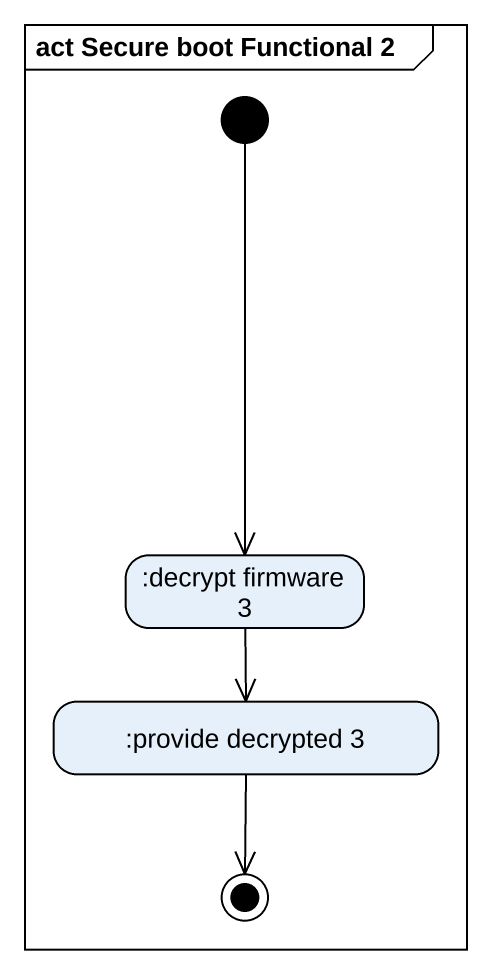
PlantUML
@startuml
mainframe act Secure boot Functional 2
hide empty description
state ":decrypt firmware 3" as decrypt_firmware_3
state ":provide decrypted 3" as provide_decrypted_3
[*] --> decrypt_firmware_3
decrypt_firmware_3 --> provide_decrypted_3
provide_decrypted_3 --> [*]
@enduml
